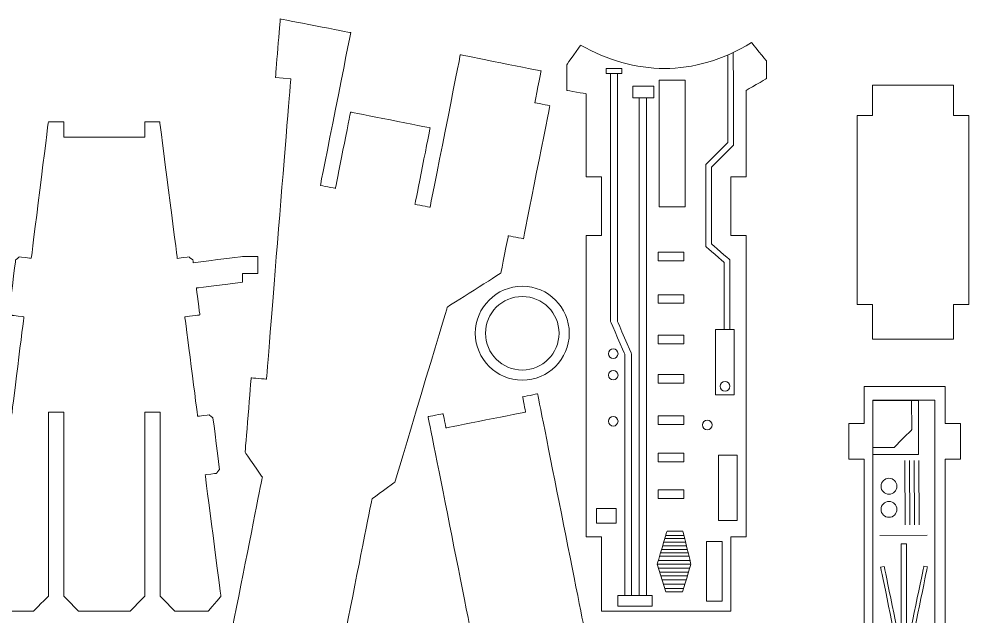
# Model space of a CAD drawing. Header units: centimetres. Extents: x -388 to 387, y -439 to 439.
# Drawn here: x 180.5 to 385, y 34.1 to 162.6 of the extents above; entities that cross this region are included whole.
import ezdxf

# ---------------------------------------------------------------- set-up
doc = ezdxf.new("R2010")
doc.units = ezdxf.units.CM
doc.header["$MEASUREMENT"] = 0
doc.layers.add('Layer 1', color=7, linetype='Continuous')

msp = doc.modelspace()

# ---------------------------------------------------------------- linework, layer by layer
at = {"layer": 'Layer 1', "color": 114, "lineweight": 20}
for points in [[(306.8654, 150.87), (310.2388, 150.87), (310.2388, 151.9944), (306.8654, 151.9944), (306.8654, 150.87)], [(318.3087, 122.1953), (323.8649, 122.1953), (323.8649, 149.4473), (318.3087, 149.4473), (318.3087, 122.1953)], [(312.6201, 145.6446), (317.1179, 145.6446), (317.1179, 148.158), (312.6201, 148.158), (312.6201, 145.6446)], [(318.044, 110.5536), (323.6002, 110.5536), (323.6002, 112.4056), (318.044, 112.4056), (318.044, 110.5536)], [(318.044, 101.4255), (323.6002, 101.4255), (323.6002, 103.2775), (318.044, 103.2775), (318.044, 101.4255)], [(318.044, 92.6943), (323.6002, 92.6943), (323.6002, 94.5463), (318.044, 94.5463), (318.044, 92.6943)], [(330.3913, 81.7139), (334.4481, 81.7139), (334.4481, 95.7593), (330.3913, 95.7593), (330.3913, 81.7139)], [(318.044, 84.2276), (323.6002, 84.2276), (323.6002, 86.0796), (318.044, 86.0796), (318.044, 84.2276)], [(318.044, 75.364), (323.6002, 75.364), (323.6002, 77.216), (318.044, 77.216), (318.044, 75.364)], [(318.044, 67.2943), (323.6002, 67.2943), (323.6002, 69.1463), (318.044, 69.1463), (318.044, 67.2943)], [(331.0308, 54.6491), (335.0876, 54.6491), (335.0876, 68.6945), (331.0308, 68.6945), (331.0308, 54.6491)], [(318.044, 59.4281), (323.6002, 59.4281), (323.6002, 61.2801), (318.044, 61.2801), (318.044, 59.4281)], [(304.8149, 54.065), (309.0483, 54.065), (309.0483, 57.24), (304.8149, 57.24), (304.8149, 54.065)], [(328.4556, 37.2641), (331.8024, 37.2641), (331.8024, 50.1773), (328.4556, 50.1773), (328.4556, 37.2641)], [(309.4151, 36.2007), (316.7871, 36.2007), (316.7871, 38.4881), (309.4151, 38.4881), (309.4151, 36.2007)]]:
    msp.add_lwpolyline(points, close=True, dxfattribs=at)
at = {"layer": 'Layer 1', "color": 250, "lineweight": 20}
msp.add_ellipse((288.8215, 94.9729), major_axis=(0, 10.1109), ratio=1, dxfattribs=at)
at = {"layer": 'Layer 1', "color": 240, "lineweight": 20}
msp.add_ellipse((288.8215, 94.9729), major_axis=(0, 7.9131), ratio=1, dxfattribs=at)
at = {"layer": 'Layer 1', "color": 114, "lineweight": 20}
for centre in [(308.3867, 90.5773), (308.3867, 85.9471), (332.4533, 83.5555), (308.3867, 76.0252), (328.6274, 75.2317)]:
    msp.add_ellipse(centre, major_axis=(0, 1.0326), ratio=1, dxfattribs=at)
at = {"layer": 'Layer 1', "color": 250, "lineweight": 20}
for points, knots in [([(238.9874, 149.7518), (238.9874, 149.7518), (235.6976, 150.0182), (235.6976, 150.0182), (235.6976, 150.0182), (235.6976, 150.0182), (236.7186, 162.6236), (236.7186, 162.6236), (236.7186, 162.6236), (236.7186, 162.6236), (251.8948, 159.693), (251.8948, 159.693), (251.8948, 159.693), (251.8948, 159.693), (245.3537, 126.7866), (245.3537, 126.7866), (245.3537, 126.7866), (245.3537, 126.7866), (248.5924, 126.1427), (248.5924, 126.1427), (248.5924, 126.1427), (248.5924, 126.1427), (251.8641, 142.6022), (251.8641, 142.6022), (251.8641, 142.6022), (251.8641, 142.6022), (268.9915, 139.1976), (268.9915, 139.1976), (268.9915, 139.1976), (268.9915, 139.1976), (265.7198, 122.7382), (265.7198, 122.7382), (265.7198, 122.7382), (265.7198, 122.7382), (268.9584, 122.0945), (268.9584, 122.0945), (268.9584, 122.0945), (268.9584, 122.0945), (275.483, 154.918), (275.483, 154.918), (275.483, 154.918), (275.483, 154.918), (292.8659, 151.4509), (292.8659, 151.4509), (292.8659, 151.4509), (292.8659, 151.4509), (291.5054, 144.6066), (291.5054, 144.6066), (291.5054, 144.6066), (291.5054, 144.6066), (294.7549, 143.9606), (294.7549, 143.9606), (294.7549, 143.9606), (294.7549, 143.9606), (289.0622, 115.3222), (289.0622, 115.3222), (289.0622, 115.3222), (289.0622, 115.3222), (285.8127, 115.9681), (285.8127, 115.9681), (285.8127, 115.9681), (285.8127, 115.9681), (284.2108, 107.9093), (284.2108, 107.9093), (284.2108, 107.9093), (284.2108, 107.9093), (272.6731, 100.6009), (272.6731, 100.6009), (272.6731, 100.6009), (272.6731, 100.6009), (261.3905, 62.9477), (261.3905, 62.9477), (261.3905, 62.9477), (261.3905, 62.9477), (256.4753, 59.2952), (256.4753, 59.2952), (256.4753, 59.2952), (256.4753, 59.2952), (246.2486, 7.847), (246.2486, 7.847), (246.2486, 7.847), (246.2486, 7.847), (243.0099, 8.4907), (243.0099, 8.4907), (243.0099, 8.4907), (243.0099, 8.4907), (243.6607, 11.7642), (243.6607, 11.7642), (243.6607, 11.7642), (243.6607, 11.7642), (226.5332, 15.1687), (226.5332, 15.1687), (226.5332, 15.1687), (226.5332, 15.1687), (225.9264, 12.1156), (225.9264, 12.1156), (225.9264, 12.1156), (225.9264, 12.1156), (222.6877, 12.7593), (222.6877, 12.7593), (222.6877, 12.7593), (222.6877, 12.7593), (232.8706, 63.9874), (232.8706, 63.9874), (232.8706, 63.9874), (232.8706, 63.9874), (229.1628, 69.3538), (229.1628, 69.3538), (229.1628, 69.3538), (229.1628, 69.3538), (230.4609, 85.3647), (230.4609, 85.3647), (230.4609, 85.3647), (230.4609, 85.3647), (233.7508, 85.0982), (233.7508, 85.0982), (233.7508, 85.0982), (233.7508, 85.0982), (238.9874, 149.7518), (238.9874, 149.7518)], [0, 0, 0, 0, 0.03225806, 0.03225806, 0.03225806, 0.03225807, 0.06451613, 0.06451613, 0.06451613, 0.06451614, 0.09677419, 0.09677419, 0.09677419, 0.0967742, 0.12903226, 0.12903226, 0.12903226, 0.12903227, 0.16129032, 0.16129032, 0.16129032, 0.16129033, 0.19354839, 0.19354839, 0.19354839, 0.1935484, 0.22580645, 0.22580645, 0.22580645, 0.22580646, 0.25806452, 0.25806452, 0.25806452, 0.25806453, 0.29032258, 0.29032258, 0.29032258, 0.29032259, 0.32258065, 0.32258065, 0.32258065, 0.32258066, 0.35483871, 0.35483871, 0.35483871, 0.35483872, 0.38709677, 0.38709677, 0.38709677, 0.38709678, 0.41935484, 0.41935484, 0.41935484, 0.41935485, 0.4516129, 0.4516129, 0.4516129, 0.45161291, 0.48387097, 0.48387097, 0.48387097, 0.48387098, 0.51612903, 0.51612903, 0.51612903, 0.51612904, 0.5483871, 0.5483871, 0.5483871, 0.54838711, 0.58064516, 0.58064516, 0.58064516, 0.58064517, 0.61290323, 0.61290323, 0.61290323, 0.61290324, 0.64516129, 0.64516129, 0.64516129, 0.6451613, 0.67741935, 0.67741935, 0.67741935, 0.67741936, 0.70967742, 0.70967742, 0.70967742, 0.70967743, 0.74193548, 0.74193548, 0.74193548, 0.74193549, 0.77419355, 0.77419355, 0.77419355, 0.77419356, 0.80645161, 0.80645161, 0.80645161, 0.80645162, 0.83870968, 0.83870968, 0.83870968, 0.83870969, 0.87096774, 0.87096774, 0.87096774, 0.87096775, 0.90322581, 0.90322581, 0.90322581, 0.90322582, 0.93548387, 0.93548387, 0.93548387, 0.93548388, 1, 1, 1, 1]), ([(305.8995, 35.1175), (305.8995, 35.1175), (333.6953, 35.1175), (333.6953, 35.1175), (333.6953, 35.1175), (333.6953, 35.1175), (333.6953, 51.1624), (333.6953, 51.1624), (333.6953, 51.1624), (333.6953, 51.1624), (336.9973, 51.1624), (336.9973, 51.1624), (336.9973, 51.1624), (336.9973, 51.1624), (336.9973, 116.0391), (336.9973, 116.0391), (336.9973, 116.0391), (336.9973, 116.0391), (333.6953, 116.0391), (333.6953, 116.0391), (333.6953, 116.0391), (333.6953, 116.0391), (333.6953, 128.6742), (333.6953, 128.6742), (333.6953, 128.6742), (333.6953, 128.6742), (336.9973, 128.6742), (336.9973, 128.6742), (336.9973, 128.6742), (336.9973, 128.6742), (336.9973, 147.2303), (336.9973, 147.2303), (336.9973, 147.2303), (336.9973, 147.2303), (341.3659, 149.7792), (341.3659, 149.7792), (341.3659, 149.7792), (341.3659, 149.7792), (341.3659, 153.6025), (341.3659, 153.6025), (341.3659, 153.6025), (341.3659, 153.6025), (338.1376, 157.5612), (338.1376, 157.5612), (338.1376, 157.5612), (325.7372, 149.9394), (312.889, 150.4741), (301.3805, 156.9931), (301.3805, 156.9931), (301.3805, 156.9931), (298.3977, 152.7798), (298.3977, 152.7798), (298.3977, 152.7798), (298.3977, 152.7798), (298.3977, 147.2446), (298.3977, 147.2446), (298.3977, 147.2446), (298.3977, 147.2446), (302.5629, 146.5291), (302.5629, 146.5291), (302.5629, 146.5291), (302.5629, 146.5291), (302.5629, 128.6729), (302.5629, 128.6729), (302.5629, 128.6729), (302.5629, 128.6729), (305.8649, 128.6742), (305.8649, 128.6742), (305.8649, 128.6742), (305.8649, 128.6742), (305.8695, 116.0391), (305.8695, 116.0391), (305.8695, 116.0391), (305.8695, 116.0391), (302.59, 116.0391), (302.59, 116.0391), (302.59, 116.0391), (302.59, 116.0391), (302.59, 51.1624), (302.59, 51.1624), (302.59, 51.1624), (302.59, 51.1624), (305.8936, 51.1624), (305.8936, 51.1624), (305.8936, 51.1624), (305.8936, 51.1624), (305.8995, 35.1175), (305.8995, 35.1175)], [0, 0, 0, 0, 0.04347826, 0.04347826, 0.04347826, 0.04347827, 0.08695652, 0.08695652, 0.08695652, 0.08695653, 0.13043478, 0.13043478, 0.13043478, 0.13043479, 0.17391304, 0.17391304, 0.17391304, 0.17391305, 0.2173913, 0.2173913, 0.2173913, 0.21739131, 0.26086957, 0.26086957, 0.26086957, 0.26086958, 0.30434783, 0.30434783, 0.30434783, 0.30434784, 0.34782609, 0.34782609, 0.34782609, 0.3478261, 0.39130435, 0.39130435, 0.39130435, 0.39130436, 0.43478261, 0.43478261, 0.43478261, 0.43478262, 0.47826087, 0.47826087, 0.47826087, 0.47826088, 0.52173913, 0.52173913, 0.52173913, 0.52173914, 0.56521739, 0.56521739, 0.56521739, 0.5652174, 0.60869565, 0.60869565, 0.60869565, 0.60869566, 0.65217391, 0.65217391, 0.65217391, 0.65217392, 0.69565217, 0.69565217, 0.69565217, 0.69565218, 0.73913043, 0.73913043, 0.73913043, 0.73913044, 0.7826087, 0.7826087, 0.7826087, 0.78260871, 0.82608696, 0.82608696, 0.82608696, 0.82608697, 0.86956522, 0.86956522, 0.86956522, 0.86956523, 0.91304348, 0.91304348, 0.91304348, 0.91304349, 1, 1, 1, 1]), ([(381.6564, 148.392), (381.6564, 148.392), (364.194, 148.392), (364.194, 148.392), (364.194, 148.392), (364.194, 148.392), (364.194, 141.8479), (364.194, 141.8479), (364.194, 141.8479), (364.194, 141.8479), (360.892, 141.8479), (360.892, 141.8479), (360.892, 141.8479), (360.892, 141.8479), (360.892, 101.173), (360.892, 101.173), (360.892, 101.173), (360.892, 101.173), (364.194, 101.173), (364.194, 101.173), (364.194, 101.173), (364.194, 101.173), (364.194, 93.7064), (364.194, 93.7064), (364.194, 93.7064), (364.194, 93.7064), (381.6564, 93.7064), (381.6564, 93.7064), (381.6564, 93.7064), (381.6564, 93.7064), (381.6564, 101.173), (381.6564, 101.173), (381.6564, 101.173), (381.6564, 101.173), (384.9584, 101.173), (384.9584, 101.173), (384.9584, 101.173), (384.9584, 101.173), (384.9584, 141.8479), (384.9584, 141.8479), (384.9584, 141.8479), (384.9584, 141.8479), (381.6564, 141.8479), (381.6564, 141.8479), (381.6564, 141.8479), (381.6564, 141.8479), (381.6564, 148.392), (381.6564, 148.392)], [0, 0, 0, 0, 0.07692308, 0.07692308, 0.07692308, 0.07692309, 0.15384615, 0.15384615, 0.15384615, 0.15384616, 0.23076923, 0.23076923, 0.23076923, 0.23076924, 0.30769231, 0.30769231, 0.30769231, 0.30769232, 0.38461538, 0.38461538, 0.38461538, 0.38461539, 0.46153846, 0.46153846, 0.46153846, 0.46153847, 0.53846154, 0.53846154, 0.53846154, 0.53846155, 0.61538462, 0.61538462, 0.61538462, 0.61538463, 0.69230769, 0.69230769, 0.69230769, 0.6923077, 0.76923077, 0.76923077, 0.76923077, 0.76923078, 0.84615385, 0.84615385, 0.84615385, 0.84615386, 1, 1, 1, 1]), ([(186.8203, 140.4986), (186.8203, 140.4986), (190.1304, 140.4986), (190.1304, 140.4986), (190.1304, 140.4986), (190.1304, 140.4986), (190.1223, 137.1591), (190.1223, 137.1591), (190.1223, 137.1591), (190.1223, 137.1591), (207.5847, 137.1591), (207.5847, 137.1591), (207.5847, 137.1591), (207.5847, 137.1591), (207.5847, 140.4986), (207.5847, 140.4986), (207.5847, 140.4986), (207.5847, 140.4986), (210.7854, 140.4986), (210.7854, 140.4986), (210.7854, 140.4986), (210.7854, 140.4986), (214.5706, 111.0986), (214.5706, 111.0986), (214.5706, 111.0986), (214.5706, 111.0986), (217.0879, 111.414), (217.0879, 111.414), (217.0879, 111.414), (217.0879, 111.414), (217.9387, 110.7526), (217.9387, 110.7526), (217.9387, 110.7526), (217.9387, 110.7526), (218.0122, 110.1655), (218.0122, 110.1655), (218.0122, 110.1655), (218.0122, 110.1655), (228.5948, 111.4911), (228.5948, 111.4911), (228.5948, 111.4911), (228.5948, 111.4911), (231.915, 111.4911), (231.915, 111.4911), (231.915, 111.4911), (231.915, 111.4911), (231.915, 107.8154), (231.915, 107.8154), (231.915, 107.8154), (231.915, 107.8154), (228.5948, 107.8154), (228.5948, 107.8154), (228.5948, 107.8154), (228.5948, 107.8154), (228.5948, 105.9597), (228.5948, 105.9597), (228.5948, 105.9597), (228.5948, 105.9597), (218.6944, 104.7195), (218.6944, 104.7195), (218.6944, 104.7195), (218.6944, 104.7195), (219.4225, 98.9072), (219.4225, 98.9072), (219.4225, 98.9072), (219.4225, 98.9072), (216.1923, 98.5025), (216.1923, 98.5025), (216.1923, 98.5025), (216.1923, 98.5025), (218.9466, 77.1092), (218.9466, 77.1092), (218.9466, 77.1092), (218.9466, 77.1092), (221.4, 77.4165), (221.4, 77.4165), (221.4, 77.4165), (221.4, 77.4165), (222.2508, 76.7551), (222.2508, 76.7551), (222.2508, 76.7551), (222.2508, 76.7551), (223.6399, 65.6658), (223.6399, 65.6658), (223.6399, 65.6658), (223.6399, 65.6658), (222.9785, 64.815), (222.9785, 64.815), (222.9785, 64.815), (222.9785, 64.815), (220.5683, 64.5131), (220.5683, 64.5131), (220.5683, 64.5131), (220.5683, 64.5131), (223.9411, 38.3166), (223.9411, 38.3166), (223.9411, 38.3166), (223.9411, 38.3166), (221.2199, 35.1742), (221.2199, 35.1742), (221.2199, 35.1742), (221.2199, 35.1742), (214.0617, 35.1742), (214.0617, 35.1742), (214.0617, 35.1742), (214.0617, 35.1742), (210.8867, 38.3492), (210.8867, 38.3492), (210.8867, 38.3492), (210.8867, 38.3492), (210.8867, 77.9774), (210.8867, 77.9774), (210.8867, 77.9774), (210.8867, 77.9774), (207.5847, 77.9774), (207.5847, 77.9774), (207.5847, 77.9774), (207.5847, 77.9774), (207.5847, 38.3492), (207.5847, 38.3492), (207.5847, 38.3492), (207.5847, 38.3492), (204.4097, 35.1742), (204.4097, 35.1742), (204.4097, 35.1742), (204.4097, 35.1742), (193.2973, 35.1742), (193.2973, 35.1742), (193.2973, 35.1742), (193.2973, 35.1742), (190.1223, 38.3492), (190.1223, 38.3492), (190.1223, 38.3492), (190.1223, 38.3492), (190.1223, 77.9774), (190.1223, 77.9774), (190.1223, 77.9774), (190.1223, 77.9774), (186.8203, 77.9774), (186.8203, 77.9774), (186.8203, 77.9774), (186.8203, 77.9774), (186.8203, 38.3492), (186.8203, 38.3492), (186.8203, 38.3492), (186.8203, 38.3492), (183.6453, 35.1742), (183.6453, 35.1742), (183.6453, 35.1742), (183.6453, 35.1742), (176.7571, 35.1742), (176.7571, 35.1742), (176.7571, 35.1742), (176.7571, 35.1742), (174.027, 38.3179), (174.027, 38.3179), (174.027, 38.3179), (174.027, 38.3179), (177.305, 64.4993), (177.305, 64.4993), (177.305, 64.4993), (177.305, 64.4993), (174.7847, 64.815), (174.7847, 64.815), (174.7847, 64.815), (174.7847, 64.815), (174.1233, 65.6658), (174.1233, 65.6658), (174.1233, 65.6658), (174.1233, 65.6658), (175.5124, 76.7551), (175.5124, 76.7551), (175.5124, 76.7551), (175.5124, 76.7551), (176.3632, 77.4165), (176.3632, 77.4165), (176.3632, 77.4165), (176.3632, 77.4165), (178.8827, 77.1009), (178.8827, 77.1009), (178.8827, 77.1009), (178.8827, 77.1009), (181.5624, 98.5036), (181.5624, 98.5036), (181.5624, 98.5036), (181.5624, 98.5036), (179.0442, 98.819), (179.0442, 98.819), (179.0442, 98.819), (179.0442, 98.819), (178.3828, 99.6698), (178.3828, 99.6698), (178.3828, 99.6698), (178.3828, 99.6698), (179.772, 110.7592), (179.772, 110.7592), (179.772, 110.7592), (179.772, 110.7592), (180.6228, 111.4206), (180.6228, 111.4206), (180.6228, 111.4206), (180.6228, 111.4206), (183.1402, 111.1052), (183.1402, 111.1052), (183.1402, 111.1052), (183.1402, 111.1052), (186.8203, 140.4986), (186.8203, 140.4986)], [0, 0, 0, 0, 0.01886792, 0.01886792, 0.01886792, 0.01886793, 0.03773585, 0.03773585, 0.03773585, 0.03773586, 0.05660377, 0.05660377, 0.05660377, 0.05660378, 0.0754717, 0.0754717, 0.0754717, 0.07547171, 0.09433962, 0.09433962, 0.09433962, 0.09433963, 0.11320755, 0.11320755, 0.11320755, 0.11320756, 0.13207547, 0.13207547, 0.13207547, 0.13207548, 0.1509434, 0.1509434, 0.1509434, 0.15094341, 0.16981132, 0.16981132, 0.16981132, 0.16981133, 0.18867925, 0.18867925, 0.18867925, 0.18867926, 0.20754717, 0.20754717, 0.20754717, 0.20754718, 0.22641509, 0.22641509, 0.22641509, 0.2264151, 0.24528302, 0.24528302, 0.24528302, 0.24528303, 0.26415094, 0.26415094, 0.26415094, 0.26415095, 0.28301887, 0.28301887, 0.28301887, 0.28301888, 0.30188679, 0.30188679, 0.30188679, 0.3018868, 0.32075472, 0.32075472, 0.32075472, 0.32075473, 0.33962264, 0.33962264, 0.33962264, 0.33962265, 0.35849057, 0.35849057, 0.35849057, 0.35849058, 0.37735849, 0.37735849, 0.37735849, 0.3773585, 0.39622642, 0.39622642, 0.39622642, 0.39622643, 0.41509434, 0.41509434, 0.41509434, 0.41509435, 0.43396226, 0.43396226, 0.43396226, 0.43396227, 0.45283019, 0.45283019, 0.45283019, 0.4528302, 0.47169811, 0.47169811, 0.47169811, 0.47169812, 0.49056604, 0.49056604, 0.49056604, 0.49056605, 0.50943396, 0.50943396, 0.50943396, 0.50943397, 0.52830189, 0.52830189, 0.52830189, 0.5283019, 0.54716981, 0.54716981, 0.54716981, 0.54716982, 0.56603774, 0.56603774, 0.56603774, 0.56603775, 0.58490566, 0.58490566, 0.58490566, 0.58490567, 0.60377358, 0.60377358, 0.60377358, 0.60377359, 0.62264151, 0.62264151, 0.62264151, 0.62264152, 0.64150943, 0.64150943, 0.64150943, 0.64150944, 0.66037736, 0.66037736, 0.66037736, 0.66037737, 0.67924528, 0.67924528, 0.67924528, 0.67924529, 0.69811321, 0.69811321, 0.69811321, 0.69811322, 0.71698113, 0.71698113, 0.71698113, 0.71698114, 0.73584906, 0.73584906, 0.73584906, 0.73584907, 0.75471698, 0.75471698, 0.75471698, 0.75471699, 0.77358491, 0.77358491, 0.77358491, 0.77358492, 0.79245283, 0.79245283, 0.79245283, 0.79245284, 0.81132075, 0.81132075, 0.81132075, 0.81132076, 0.83018868, 0.83018868, 0.83018868, 0.83018869, 0.8490566, 0.8490566, 0.8490566, 0.84905661, 0.86792453, 0.86792453, 0.86792453, 0.86792454, 0.88679245, 0.88679245, 0.88679245, 0.88679246, 0.90566038, 0.90566038, 0.90566038, 0.90566039, 0.9245283, 0.9245283, 0.9245283, 0.92452831, 0.94339623, 0.94339623, 0.94339623, 0.94339624, 0.96226415, 0.96226415, 0.96226415, 0.96226416, 1, 1, 1, 1]), ([(284.8485, -59.9745), (284.8485, -59.9745), (281.5587, -60.2409), (281.5587, -60.2409), (281.5587, -60.2409), (281.5587, -60.2409), (282.5797, -72.8463), (282.5797, -72.8463), (282.5797, -72.8463), (282.5797, -72.8463), (297.7559, -69.9157), (297.7559, -69.9157), (297.7559, -69.9157), (297.7559, -69.9157), (291.2148, -37.0093), (291.2148, -37.0093), (291.2148, -37.0093), (291.2148, -37.0093), (294.4535, -36.3654), (294.4535, -36.3654), (294.4535, -36.3654), (294.4535, -36.3654), (297.7252, -52.8249), (297.7252, -52.8249), (297.7252, -52.8249), (297.7252, -52.8249), (314.8526, -49.4203), (314.8526, -49.4203), (314.8526, -49.4203), (314.8526, -49.4203), (311.5809, -32.9609), (311.5809, -32.9609), (311.5809, -32.9609), (311.5809, -32.9609), (314.8195, -32.3172), (314.8195, -32.3172), (314.8195, -32.3172), (314.8195, -32.3172), (321.3441, -65.1407), (321.3441, -65.1407), (321.3441, -65.1407), (321.3441, -65.1407), (338.727, -61.6736), (338.727, -61.6736), (338.727, -61.6736), (338.727, -61.6736), (337.3665, -54.8293), (337.3665, -54.8293), (337.3665, -54.8293), (337.3665, -54.8293), (340.616, -54.1833), (340.616, -54.1833), (340.616, -54.1833), (340.616, -54.1833), (334.9233, -25.5449), (334.9233, -25.5449), (334.9233, -25.5449), (334.9233, -25.5449), (331.6738, -26.1908), (331.6738, -26.1908), (331.6738, -26.1908), (331.6738, -26.1908), (330.0719, -18.132), (330.0719, -18.132), (330.0719, -18.132), (330.0719, -18.132), (318.5342, -10.8236), (318.5342, -10.8236), (318.5342, -10.8236), (318.5342, -10.8236), (307.2516, 26.8296), (307.2516, 26.8296), (307.2516, 26.8296), (307.2516, 26.8296), (302.3364, 30.4821), (302.3364, 30.4821), (302.3364, 30.4821), (302.3364, 30.4821), (292.1097, 81.9303), (292.1097, 81.9303), (292.1097, 81.9303), (292.1097, 81.9303), (288.871, 81.2866), (288.871, 81.2866), (288.871, 81.2866), (288.871, 81.2866), (289.5218, 78.0131), (289.5218, 78.0131), (289.5218, 78.0131), (289.5218, 78.0131), (272.3943, 74.6086), (272.3943, 74.6086), (272.3943, 74.6086), (272.3943, 74.6086), (271.7875, 77.6617), (271.7875, 77.6617), (271.7875, 77.6617), (271.7875, 77.6617), (268.5488, 77.018), (268.5488, 77.018), (268.5488, 77.018), (268.5488, 77.018), (278.7317, 25.7899), (278.7317, 25.7899), (278.7317, 25.7899), (278.7317, 25.7899), (275.0239, 20.4235), (275.0239, 20.4235), (275.0239, 20.4235), (275.0239, 20.4235), (276.322, 4.4126), (276.322, 4.4126), (276.322, 4.4126), (276.322, 4.4126), (279.6119, 4.6791), (279.6119, 4.6791), (279.6119, 4.6791), (279.6119, 4.6791), (284.8485, -59.9745), (284.8485, -59.9745)], [0, 0, 0, 0, 0.03225806, 0.03225806, 0.03225806, 0.03225807, 0.06451613, 0.06451613, 0.06451613, 0.06451614, 0.09677419, 0.09677419, 0.09677419, 0.0967742, 0.12903226, 0.12903226, 0.12903226, 0.12903227, 0.16129032, 0.16129032, 0.16129032, 0.16129033, 0.19354839, 0.19354839, 0.19354839, 0.1935484, 0.22580645, 0.22580645, 0.22580645, 0.22580646, 0.25806452, 0.25806452, 0.25806452, 0.25806453, 0.29032258, 0.29032258, 0.29032258, 0.29032259, 0.32258065, 0.32258065, 0.32258065, 0.32258066, 0.35483871, 0.35483871, 0.35483871, 0.35483872, 0.38709677, 0.38709677, 0.38709677, 0.38709678, 0.41935484, 0.41935484, 0.41935484, 0.41935485, 0.4516129, 0.4516129, 0.4516129, 0.45161291, 0.48387097, 0.48387097, 0.48387097, 0.48387098, 0.51612903, 0.51612903, 0.51612903, 0.51612904, 0.5483871, 0.5483871, 0.5483871, 0.54838711, 0.58064516, 0.58064516, 0.58064516, 0.58064517, 0.61290323, 0.61290323, 0.61290323, 0.61290324, 0.64516129, 0.64516129, 0.64516129, 0.6451613, 0.67741935, 0.67741935, 0.67741935, 0.67741936, 0.70967742, 0.70967742, 0.70967742, 0.70967743, 0.74193548, 0.74193548, 0.74193548, 0.74193549, 0.77419355, 0.77419355, 0.77419355, 0.77419356, 0.80645161, 0.80645161, 0.80645161, 0.80645162, 0.83870968, 0.83870968, 0.83870968, 0.83870969, 0.87096774, 0.87096774, 0.87096774, 0.87096775, 0.90322581, 0.90322581, 0.90322581, 0.90322582, 0.93548387, 0.93548387, 0.93548387, 0.93548388, 1, 1, 1, 1]), ([(359.0811, -29.3002), (359.0811, -29.3002), (359.0811, -36.9239), (359.0811, -36.9239), (359.0811, -36.9239), (359.0811, -36.9239), (383.1478, -36.9239), (383.1478, -36.9239), (383.1478, -36.9239), (383.1478, -36.9239), (383.1478, -29.3002), (383.1478, -29.3002), (383.1478, -29.3002), (383.1478, -29.3002), (379.8458, -29.3002), (379.8458, -29.3002), (379.8458, -29.3002), (379.8458, -29.3002), (379.8458, 67.8861), (379.8458, 67.8861), (379.8458, 67.8861), (379.8458, 67.8861), (383.1478, 67.8861), (383.1478, 67.8861), (383.1478, 67.8861), (383.1478, 67.8861), (383.1478, 75.5115), (383.1478, 75.5115), (383.1478, 75.5115), (383.1478, 75.5115), (379.8458, 75.5115), (379.8458, 75.5115), (379.8458, 75.5115), (379.8458, 75.5115), (379.8458, 83.4992), (379.8458, 83.4992), (379.8458, 83.4992), (379.8458, 83.4992), (362.3832, 83.4992), (362.3832, 83.4992), (362.3832, 83.4992), (362.3832, 83.4992), (362.3832, 75.5115), (362.3832, 75.5115), (362.3832, 75.5115), (362.3832, 75.5115), (359.0811, 75.5115), (359.0811, 75.5115), (359.0811, 75.5115), (359.0811, 75.5115), (359.0811, 67.8861), (359.0811, 67.8861), (359.0811, 67.8861), (359.0811, 67.8861), (362.3832, 67.8861), (362.3832, 67.8861), (362.3832, 67.8861), (362.3832, 67.8861), (362.3832, -29.3002), (362.3832, -29.3002), (362.3832, -29.3002), (362.3832, -29.3002), (359.0811, -29.3002), (359.0811, -29.3002)], [0, 0, 0, 0, 0.05882353, 0.05882353, 0.05882353, 0.05882354, 0.11764706, 0.11764706, 0.11764706, 0.11764707, 0.17647059, 0.17647059, 0.17647059, 0.1764706, 0.23529412, 0.23529412, 0.23529412, 0.23529413, 0.29411765, 0.29411765, 0.29411765, 0.29411766, 0.35294118, 0.35294118, 0.35294118, 0.35294119, 0.41176471, 0.41176471, 0.41176471, 0.41176472, 0.47058824, 0.47058824, 0.47058824, 0.47058825, 0.52941176, 0.52941176, 0.52941176, 0.52941177, 0.58823529, 0.58823529, 0.58823529, 0.5882353, 0.64705882, 0.64705882, 0.64705882, 0.64705883, 0.70588235, 0.70588235, 0.70588235, 0.70588236, 0.76470588, 0.76470588, 0.76470588, 0.76470589, 0.82352941, 0.82352941, 0.82352941, 0.82352942, 0.88235294, 0.88235294, 0.88235294, 0.88235295, 1, 1, 1, 1])]:
    msp.add_open_spline(points, degree=3, knots=knots, dxfattribs=at)
at = {"layer": 'Layer 1', "color": 114, "lineweight": 20}
for points, knots in [([(333.4798, 95.7368), (333.4798, 95.7368), (333.4798, 110.7863), (333.4798, 110.7863), (333.4798, 110.7863), (333.4798, 110.7863), (329.511, 114.2259), (329.511, 114.2259), (329.511, 114.2259), (329.511, 114.2259), (329.511, 130.6936), (329.511, 130.6936), (329.511, 130.6936), (329.511, 130.6936), (334.2735, 135.4561), (334.2735, 135.4561), (334.2735, 135.4561), (334.2735, 135.4561), (334.2304, 155.4332), (334.2304, 155.4332)], [0, 0, 0, 0, 0.16666667, 0.16666667, 0.16666667, 0.16666668, 0.33333333, 0.33333333, 0.33333333, 0.33333334, 0.5, 0.5, 0.5, 0.50000001, 0.66666667, 0.66666667, 0.66666667, 0.66666668, 1, 1, 1, 1]), ([(332.2798, 95.7368), (332.2798, 95.7368), (332.2798, 110.1863), (332.2798, 110.1863), (332.2798, 110.1863), (332.2798, 110.1863), (328.311, 113.6259), (328.311, 113.6259), (328.311, 113.6259), (328.311, 113.6259), (328.311, 131.2936), (328.311, 131.2936), (328.311, 131.2936), (328.311, 131.2936), (333.0735, 136.0561), (333.0735, 136.0561), (333.0735, 136.0561), (333.0735, 136.0561), (333.0304, 154.9332), (333.0304, 154.9332)], [0, 0, 0, 0, 0.16666667, 0.16666667, 0.16666667, 0.16666668, 0.33333333, 0.33333333, 0.33333333, 0.33333334, 0.5, 0.5, 0.5, 0.50000001, 0.66666667, 0.66666667, 0.66666667, 0.66666668, 1, 1, 1, 1]), ([(307.813, 150.9363), (307.813, 150.9363), (307.813, 97.4904), (307.813, 97.4904), (307.813, 97.4904), (307.813, 97.4904), (310.8558, 90.479), (310.8558, 90.479), (310.8558, 90.479), (310.8558, 90.479), (310.8558, 38.4881), (310.8558, 38.4881)], [0, 0, 0, 0, 0.25, 0.25, 0.25, 0.25000001, 0.5, 0.5, 0.5, 0.50000001, 1, 1, 1, 1]), ([(309.313, 150.9363), (309.313, 150.9363), (309.313, 97.4904), (309.313, 97.4904), (309.313, 97.4904), (309.313, 97.4904), (312.3558, 90.479), (312.3558, 90.479), (312.3558, 90.479), (312.3558, 90.479), (312.3558, 38.4881), (312.3558, 38.4881)], [0, 0, 0, 0, 0.25, 0.25, 0.25, 0.25000001, 0.5, 0.5, 0.5, 0.50000001, 1, 1, 1, 1]), ([(364.2362, 80.5378), (364.2362, 80.5378), (364.2362, -29.2893), (364.2362, -29.2893), (364.2362, -29.2893), (364.2362, -29.2893), (377.6409, -29.2893), (377.6409, -29.2893), (377.6409, -29.2893), (377.6409, -29.2893), (377.6409, 80.5378), (377.6409, 80.5378), (377.6409, 80.5378), (377.6409, 80.5378), (364.2362, 80.5378), (364.2362, 80.5378)], [0, 0, 0, 0, 0.2, 0.2, 0.2, 0.20000001, 0.4, 0.4, 0.4, 0.40000001, 0.6, 0.6, 0.6, 0.60000001, 1, 1, 1, 1]), ([(372.6148, 80.5378), (372.6148, 80.5378), (372.6452, 74.2282), (372.6452, 74.2282), (372.6452, 74.2282), (372.6452, 74.2282), (368.8271, 70.3732), (368.8271, 70.3732), (368.8271, 70.3732), (368.8271, 70.3732), (364.2852, 70.3514), (364.2852, 70.3514)], [0, 0, 0, 0, 0.25, 0.25, 0.25, 0.25000001, 0.5, 0.5, 0.5, 0.50000001, 1, 1, 1, 1]), ([(364.2918, 68.8845), (364.2918, 68.8845), (364.2918, 80.4853), (364.2918, 80.4853), (364.2918, 80.4853), (364.2918, 80.4853), (374.1139, 80.4853), (374.1139, 80.4853), (374.1139, 80.4853), (374.1139, 80.4853), (374.1139, 68.8845), (374.1139, 68.8845), (374.1139, 68.8845), (374.1139, 68.8845), (364.2918, 68.8845), (364.2918, 68.8845)], [0, 0, 0, 0, 0.2, 0.2, 0.2, 0.20000001, 0.4, 0.4, 0.4, 0.40000001, 0.6, 0.6, 0.6, 0.60000001, 1, 1, 1, 1]), ([(369.4466, 62.0338), (369.4466, 61.0891), (368.6807, 60.3232), (367.736, 60.3232), (367.736, 60.3232), (366.7913, 60.3232), (366.0254, 61.0891), (366.0254, 62.0338), (366.0254, 62.0338), (366.0254, 62.9785), (366.7913, 63.7444), (367.736, 63.7444), (367.736, 63.7444), (368.6807, 63.7444), (369.4466, 62.9785), (369.4466, 62.0338)], [0, 0, 0, 0, 0.2, 0.2, 0.2, 0.20000001, 0.4, 0.4, 0.4, 0.40000001, 0.6, 0.6, 0.6, 0.60000001, 1, 1, 1, 1]), ([(369.4466, 57.0573), (369.4466, 56.1126), (368.6807, 55.3467), (367.736, 55.3467), (367.736, 55.3467), (366.7913, 55.3467), (366.0254, 56.1126), (366.0254, 57.0573), (366.0254, 57.0573), (366.0254, 58.002), (366.7913, 58.7679), (367.736, 58.7679), (367.736, 58.7679), (368.6807, 58.7679), (369.4466, 58.002), (369.4466, 57.0573)], [0, 0, 0, 0, 0.2, 0.2, 0.2, 0.20000001, 0.4, 0.4, 0.4, 0.40000001, 0.6, 0.6, 0.6, 0.60000001, 1, 1, 1, 1]), ([(317.8458, 45.2348), (317.8458, 45.2348), (319.6979, 39.2817), (319.6979, 39.2817), (319.6979, 39.2817), (319.6979, 39.2817), (323.3029, 39.2817), (323.3029, 39.2817), (323.3029, 39.2817), (323.3029, 39.2817), (325.1218, 45.2348), (325.1218, 45.2348), (325.1218, 45.2348), (325.1218, 45.2348), (323.402, 52.3785), (323.402, 52.3785), (323.402, 52.3785), (323.402, 52.3785), (319.9625, 52.3785), (319.9625, 52.3785), (319.9625, 52.3785), (319.9625, 52.3785), (317.8458, 45.2348), (317.8458, 45.2348)], [0, 0, 0, 0, 0.14285714, 0.14285714, 0.14285714, 0.14285715, 0.28571429, 0.28571429, 0.28571429, 0.2857143, 0.42857143, 0.42857143, 0.42857143, 0.42857144, 0.57142857, 0.57142857, 0.57142857, 0.57142858, 0.71428571, 0.71428571, 0.71428571, 0.71428572, 1, 1, 1, 1]), ([(370.3822, 49.6108), (370.3822, 49.6108), (370.3822, 19.1886), (370.3822, 19.1886), (370.3822, 19.1886), (370.3822, 19.1886), (371.4986, 19.1886), (371.4986, 19.1886), (371.4986, 19.1886), (371.4986, 19.1886), (371.4986, 49.6108), (371.4986, 49.6108), (371.4986, 49.6108), (371.4986, 49.6108), (370.3822, 49.6108), (370.3822, 49.6108)], [0, 0, 0, 0, 0.2, 0.2, 0.2, 0.20000001, 0.4, 0.4, 0.4, 0.40000001, 0.6, 0.6, 0.6, 0.60000001, 1, 1, 1, 1]), ([(366.705, 44.7651), (366.705, 44.7651), (365.9315, 44.6053), (365.9315, 44.6053), (365.9315, 44.6053), (365.9315, 44.6053), (369.404, 27.799), (369.404, 27.799), (369.404, 27.799), (369.404, 27.799), (370.1775, 27.9588), (370.1775, 27.9588), (370.1775, 27.9588), (370.1775, 27.9588), (366.705, 44.7651), (366.705, 44.7651)], [0, 0, 0, 0, 0.2, 0.2, 0.2, 0.20000001, 0.4, 0.4, 0.4, 0.40000001, 0.6, 0.6, 0.6, 0.60000001, 1, 1, 1, 1]), ([(375.25, 44.8651), (375.25, 44.8651), (376.0235, 44.7053), (376.0235, 44.7053), (376.0235, 44.7053), (376.0235, 44.7053), (372.551, 27.899), (372.551, 27.899), (372.551, 27.899), (372.551, 27.899), (371.7775, 28.0588), (371.7775, 28.0588), (371.7775, 28.0588), (371.7775, 28.0588), (375.25, 44.8651), (375.25, 44.8651)], [0, 0, 0, 0, 0.2, 0.2, 0.2, 0.20000001, 0.4, 0.4, 0.4, 0.40000001, 0.6, 0.6, 0.6, 0.60000001, 1, 1, 1, 1])]:
    msp.add_open_spline(points, degree=3, knots=knots, dxfattribs=at)
for points in [[(314.0067, 38.4881), (314.0067, 38.4881), (314.0067, 145.6447), (314.0067, 145.6447)], [(315.5307, 145.6447), (315.5307, 145.6447), (315.5307, 38.4881), (315.5307, 38.4881)], [(371.1226, 67.6062), (371.1226, 67.6062), (371.1893, 53.7338), (371.1893, 53.7338)], [(372.1386, 67.6062), (372.1386, 67.6062), (372.2053, 53.7338), (372.2053, 53.7338)], [(373.1546, 67.6062), (373.1546, 67.6062), (373.2213, 53.7338), (373.2213, 53.7338)], [(374.1705, 67.6062), (374.1705, 67.6062), (374.2372, 53.7338), (374.2372, 53.7338)], [(323.6218, 51.4656), (323.6218, 51.4656), (319.7043, 51.4656), (319.7043, 51.4656)], [(365.7873, 51.4407), (365.7873, 51.4407), (375.9295, 51.4895), (375.9295, 51.4895)], [(324.1228, 49.2255), (324.1228, 49.2255), (319.0283, 49.2255), (319.0283, 49.2255)], [(323.9729, 50.0074), (323.9729, 50.0074), (319.2599, 50.0074), (319.2599, 50.0074)], [(323.7871, 50.7627), (323.7871, 50.7627), (319.4838, 50.7627), (319.4838, 50.7627)], [(324.5377, 47.6705), (324.5377, 47.6705), (318.5676, 47.6705), (318.5676, 47.6705)], [(324.3559, 48.4165), (324.3559, 48.4165), (318.7844, 48.4165), (318.7844, 48.4165)], [(325.1218, 45.2348), (325.1218, 45.2348), (317.8957, 45.2348), (317.8957, 45.2348)], [(324.8948, 46.085), (324.8948, 46.085), (318.0978, 46.085), (318.0978, 46.085)], [(324.7033, 46.9733), (324.7033, 46.9733), (318.3609, 46.9733), (318.3609, 46.9733)], [(324.859, 44.3852), (324.859, 44.3852), (318.1102, 44.3852), (318.1102, 44.3852)], [(324.6025, 43.535), (324.6025, 43.535), (318.3746, 43.535), (318.3746, 43.535)], [(324.3617, 42.7876), (324.3617, 42.7876), (318.6072, 42.7876), (318.6072, 42.7876)], [(324.1009, 41.8932), (324.1009, 41.8932), (318.8774, 41.8932), (318.8774, 41.8932)], [(323.7251, 40.9696), (323.7251, 40.9696), (319.3088, 40.9696), (319.3088, 40.9696)], [(323.5296, 40.0013), (323.5296, 40.0013), (319.474, 40.0013), (319.474, 40.0013)]]:
    msp.add_open_spline(points, degree=3, dxfattribs=at)

doc.saveas('drawing.dxf')
